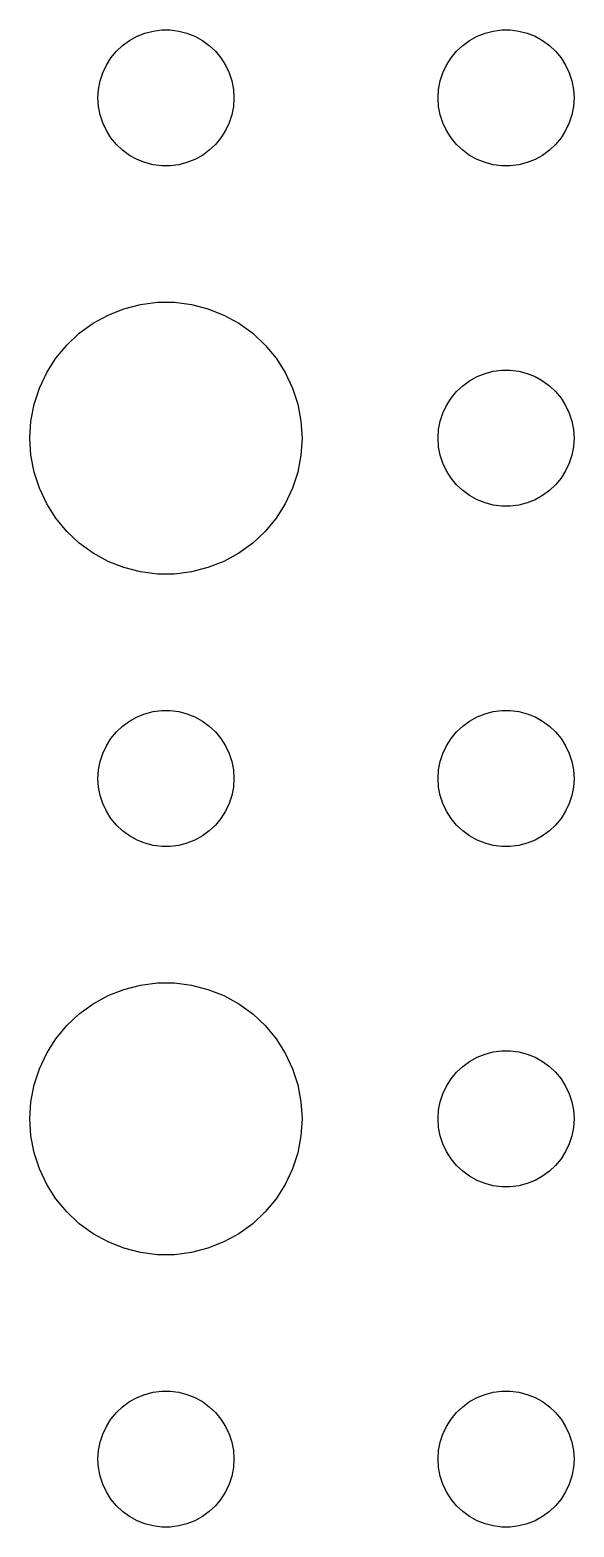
# Model space of a CAD drawing. Header units: metres. Extents: x -69 to 69, y -69 to 69.
# Drawn here: x -3 to 9, y -39 to -6 of the extents above; entities that cross this region are included whole.
import ezdxf

# ---------------------------------------------------------------- set-up
doc = ezdxf.new("R2010")
doc.units = ezdxf.units.M

msp = doc.modelspace()

# ---------------------------------------------------------------- linework, layer by layer
for p, q in [((-0.956131, -6.34422), (-0.803726, -6.23351)), ((-0.803726, -6.23351), (-0.638657, -6.14275)), ((-0.638657, -6.14275), (-0.463516, -6.07341)), ((-0.463516, -6.07341), (-0.281067, -6.02657)), ((-0.281067, -6.02657), (-0.094177, -6.00294)), ((-0.094177, -6.00294), (0.094177, -6.00294)), ((0.094177, -6.00294), (0.281067, -6.02657)), ((0.281067, -6.02657), (0.463516, -6.07341)), ((0.463516, -6.07341), (0.638657, -6.14275)), ((0.638657, -6.14275), (0.803726, -6.23351)), ((0.803726, -6.23351), (0.956131, -6.34422)), ((6.54385, -6.34422), (6.69626, -6.23351)), ((6.69626, -6.23351), (6.86133, -6.14275)), ((6.86133, -6.14275), (7.03647, -6.07341)), ((7.03647, -6.07341), (7.21892, -6.02657)), ((7.21892, -6.02657), (7.40581, -6.00294)), ((7.40581, -6.00294), (7.59418, -6.00294)), ((7.59418, -6.00294), (7.78107, -6.02657)), ((7.78107, -6.02657), (7.96352, -6.07341)), ((7.96352, -6.07341), (8.13866, -6.14275)), ((8.13866, -6.14275), (8.30373, -6.23351)), ((8.30373, -6.23351), (8.45613, -6.34422)), ((-1.21352, -6.61832), (-1.09344, -6.47318)), ((-1.09344, -6.47318), (-0.956131, -6.34422)), ((0.956131, -6.34422), (1.09344, -6.47318)), ((1.09344, -6.47318), (1.21352, -6.61832)), ((6.28647, -6.61832), (6.40654, -6.47318)), ((6.40654, -6.47318), (6.54385, -6.34422)), ((8.45613, -6.34422), (8.59344, -6.47318)), ((8.59344, -6.47318), (8.71352, -6.61832)), ((-1.39465, -6.9478), (-1.31445, -6.77736)), ((-1.31445, -6.77736), (-1.21352, -6.61832)), ((1.21352, -6.61832), (1.31445, -6.77736)), ((1.31445, -6.77736), (1.39465, -6.9478)), ((6.10533, -6.9478), (6.18553, -6.77736)), ((6.18553, -6.77736), (6.28647, -6.61832)), ((8.71352, -6.61832), (8.81445, -6.77736)), ((8.81445, -6.77736), (8.89465, -6.9478)), ((-1.48816, -7.312), (-1.45287, -7.12695)), ((-1.45287, -7.12695), (-1.39465, -6.9478)), ((1.39465, -6.9478), (1.45287, -7.12695)), ((1.45287, -7.12695), (1.48816, -7.312)), ((6.01183, -7.312), (6.04712, -7.12695)), ((6.04712, -7.12695), (6.10533, -6.9478)), ((8.89465, -6.9478), (8.95287, -7.12695)), ((8.95287, -7.12695), (8.98816, -7.312)), ((-1.5, -7.5), (-1.48816, -7.312)), ((-1.48816, -7.68799), (-1.5, -7.5)), ((1.48816, -7.312), (1.5, -7.5)), ((1.5, -7.5), (1.48816, -7.68799)), ((6, -7.5), (6.01183, -7.312)), ((6.01183, -7.68799), (6, -7.5)), ((8.98816, -7.312), (9, -7.5)), ((9, -7.5), (8.98816, -7.68799)), ((-1.45287, -7.87303), (-1.48816, -7.68799)), ((-1.39465, -8.05219), (-1.45287, -7.87303)), ((1.45287, -7.87303), (1.39465, -8.05219)), ((1.48816, -7.68799), (1.45287, -7.87303)), ((6.04712, -7.87303), (6.01183, -7.68799)), ((6.10533, -8.05219), (6.04712, -7.87303)), ((8.95287, -7.87303), (8.89465, -8.05219)), ((8.98816, -7.68799), (8.95287, -7.87303)), ((-1.31445, -8.22263), (-1.39465, -8.05219)), ((-1.21352, -8.38167), (-1.31445, -8.22263)), ((1.31445, -8.22263), (1.21352, -8.38167)), ((1.39465, -8.05219), (1.31445, -8.22263)), ((6.18553, -8.22263), (6.10533, -8.05219)), ((6.28647, -8.38167), (6.18553, -8.22263)), ((8.81445, -8.22263), (8.71352, -8.38167)), ((8.89465, -8.05219), (8.81445, -8.22263)), ((-1.09344, -8.52681), (-1.21352, -8.38167)), ((-0.956131, -8.65576), (-1.09344, -8.52681)), ((1.09344, -8.52681), (0.956131, -8.65576)), ((1.21352, -8.38167), (1.09344, -8.52681)), ((6.40654, -8.52681), (6.28647, -8.38167)), ((6.54385, -8.65576), (6.40654, -8.52681)), ((8.59344, -8.52681), (8.45613, -8.65576)), ((8.71352, -8.38167), (8.59344, -8.52681)), ((-0.803726, -8.76648), (-0.956131, -8.65576)), ((-0.638657, -8.85724), (-0.803726, -8.76648)), ((-0.463516, -8.92657), (-0.638657, -8.85724)), ((0.638657, -8.85724), (0.463516, -8.92657)), ((0.803726, -8.76648), (0.638657, -8.85724)), ((0.956131, -8.65576), (0.803726, -8.76648)), ((6.69626, -8.76648), (6.54385, -8.65576)), ((6.86133, -8.85724), (6.69626, -8.76648)), ((7.03647, -8.92657), (6.86133, -8.85724)), ((8.13866, -8.85724), (7.96352, -8.92657)), ((8.30373, -8.76648), (8.13866, -8.85724)), ((8.45613, -8.65576), (8.30373, -8.76648)), ((-0.281067, -8.97342), (-0.463516, -8.92657)), ((-0.094177, -8.99704), (-0.281067, -8.97342)), ((0.094177, -8.99704), (-0.094177, -8.99704)), ((0.281067, -8.97342), (0.094177, -8.99704)), ((0.463516, -8.92657), (0.281067, -8.97342)), ((7.21892, -8.97342), (7.03647, -8.92657)), ((7.40581, -8.99704), (7.21892, -8.97342)), ((7.59418, -8.99704), (7.40581, -8.99704)), ((7.78107, -8.97342), (7.59418, -8.99704)), ((7.96352, -8.92657), (7.78107, -8.97342)), ((-1.27733, -12.2855), (-0.927048, -12.1468)), ((-0.927048, -12.1468), (-0.562134, -12.0531)), ((-0.562134, -12.0531), (-0.18837, -12.0059)), ((-0.18837, -12.0059), (0.18837, -12.0059)), ((0.18837, -12.0059), (0.562134, -12.0531)), ((0.562134, -12.0531), (0.927048, -12.1468)), ((0.927048, -12.1468), (1.27733, -12.2855)), ((-1.91226, -12.6884), (-1.60747, -12.467)), ((-1.60747, -12.467), (-1.27733, -12.2855)), ((1.27733, -12.2855), (1.60747, -12.467)), ((1.60747, -12.467), (1.91226, -12.6884)), ((-2.1869, -12.9464), (-1.91226, -12.6884)), ((1.91226, -12.6884), (2.1869, -12.9464)), ((-2.42705, -13.2366), (-2.1869, -12.9464)), ((2.1869, -12.9464), (2.42705, -13.2366)), ((-2.62891, -13.5547), (-2.42705, -13.2366)), ((2.42705, -13.2366), (2.62891, -13.5547)), ((7.03647, -13.5734), (7.21892, -13.5266)), ((7.21892, -13.5266), (7.40581, -13.5029)), ((7.40581, -13.5029), (7.59418, -13.5029)), ((7.59418, -13.5029), (7.78107, -13.5266)), ((7.78107, -13.5266), (7.96352, -13.5734)), ((-2.78932, -13.8956), (-2.62891, -13.5547)), ((2.62891, -13.5547), (2.78932, -13.8956)), ((6.40654, -13.9732), (6.54385, -13.8442)), ((6.54385, -13.8442), (6.69626, -13.7335)), ((6.69626, -13.7335), (6.86133, -13.6427)), ((6.86133, -13.6427), (7.03647, -13.5734)), ((7.96352, -13.5734), (8.13866, -13.6427)), ((8.13866, -13.6427), (8.30373, -13.7335)), ((8.30373, -13.7335), (8.45613, -13.8442)), ((8.45613, -13.8442), (8.59344, -13.9732)), ((-2.90575, -14.2539), (-2.78932, -13.8956)), ((2.78932, -13.8956), (2.90575, -14.2539)), ((6.18553, -14.2774), (6.28647, -14.1183)), ((6.28647, -14.1183), (6.40654, -13.9732)), ((8.59344, -13.9732), (8.71352, -14.1183)), ((8.71352, -14.1183), (8.81445, -14.2774)), ((-2.97633, -14.624), (-2.90575, -14.2539)), ((2.90575, -14.2539), (2.97633, -14.624)), ((6.04712, -14.627), (6.10533, -14.4478)), ((6.10533, -14.4478), (6.18553, -14.2774)), ((8.81445, -14.2774), (8.89465, -14.4478)), ((8.89465, -14.4478), (8.95287, -14.627)), ((-3, -15), (-2.97633, -14.624)), ((2.97633, -14.624), (3, -15)), ((6, -15), (6.01183, -14.812)), ((6.01183, -14.812), (6.04712, -14.627)), ((8.95287, -14.627), (8.98816, -14.812)), ((8.98816, -14.812), (9, -15)), ((-2.97633, -15.376), (-3, -15)), ((3, -15), (2.97633, -15.376)), ((6.01183, -15.188), (6, -15)), ((9, -15), (8.98816, -15.188)), ((-2.90575, -15.7461), (-2.97633, -15.376)), ((2.97633, -15.376), (2.90575, -15.7461)), ((6.04712, -15.373), (6.01183, -15.188)), ((6.10533, -15.5522), (6.04712, -15.373)), ((8.95287, -15.373), (8.89465, -15.5522)), ((8.98816, -15.188), (8.95287, -15.373)), ((-2.78932, -16.1044), (-2.90575, -15.7461)), ((2.90575, -15.7461), (2.78932, -16.1044)), ((6.18553, -15.7226), (6.10533, -15.5522)), ((6.28647, -15.8817), (6.18553, -15.7226)), ((8.81445, -15.7226), (8.71352, -15.8817)), ((8.89465, -15.5522), (8.81445, -15.7226)), ((-2.62891, -16.4453), (-2.78932, -16.1044)), ((2.78932, -16.1044), (2.62891, -16.4453)), ((6.40654, -16.0268), (6.28647, -15.8817)), ((6.54385, -16.1558), (6.40654, -16.0268)), ((6.69626, -16.2665), (6.54385, -16.1558)), ((8.45613, -16.1558), (8.30373, -16.2665)), ((8.59344, -16.0268), (8.45613, -16.1558)), ((8.71352, -15.8817), (8.59344, -16.0268)), ((-2.42705, -16.7634), (-2.62891, -16.4453)), ((2.62891, -16.4453), (2.42705, -16.7634)), ((6.86133, -16.3572), (6.69626, -16.2665)), ((7.03647, -16.4266), (6.86133, -16.3572)), ((7.21892, -16.4734), (7.03647, -16.4266)), ((7.40581, -16.497), (7.21892, -16.4734)), ((7.59418, -16.497), (7.40581, -16.497)), ((7.78107, -16.4734), (7.59418, -16.497)), ((7.96352, -16.4266), (7.78107, -16.4734)), ((8.13866, -16.3572), (7.96352, -16.4266)), ((8.30373, -16.2665), (8.13866, -16.3572)), ((-2.1869, -17.0536), (-2.42705, -16.7634)), ((2.42705, -16.7634), (2.1869, -17.0536)), ((-1.91226, -17.3115), (-2.1869, -17.0536)), ((2.1869, -17.0536), (1.91226, -17.3115)), ((-1.60747, -17.533), (-1.91226, -17.3115)), ((1.91226, -17.3115), (1.60747, -17.533)), ((-1.27733, -17.7145), (-1.60747, -17.533)), ((-0.927048, -17.8532), (-1.27733, -17.7145)), ((1.27733, -17.7145), (0.927048, -17.8532)), ((1.60747, -17.533), (1.27733, -17.7145)), ((-0.562134, -17.9469), (-0.927048, -17.8532)), ((-0.18837, -17.9941), (-0.562134, -17.9469)), ((0.18837, -17.9941), (-0.18837, -17.9941)), ((0.562134, -17.9469), (0.18837, -17.9941)), ((0.927048, -17.8532), (0.562134, -17.9469)), ((-0.638657, -21.1427), (-0.463516, -21.0734)), ((-0.463516, -21.0734), (-0.281067, -21.0266)), ((-0.281067, -21.0266), (-0.094177, -21.003)), ((-0.094177, -21.003), (0.094177, -21.003)), ((0.094177, -21.003), (0.281067, -21.0266)), ((0.281067, -21.0266), (0.463516, -21.0734)), ((0.463516, -21.0734), (0.638657, -21.1427)), ((6.86133, -21.1427), (7.03647, -21.0734)), ((7.03647, -21.0734), (7.21892, -21.0266)), ((7.21892, -21.0266), (7.40581, -21.003)), ((7.40581, -21.003), (7.59418, -21.003)), ((7.59418, -21.003), (7.78107, -21.0266)), ((7.78107, -21.0266), (7.96352, -21.0734)), ((7.96352, -21.0734), (8.13866, -21.1427)), ((-1.09344, -21.4732), (-0.956131, -21.3442)), ((-0.956131, -21.3442), (-0.803726, -21.2335)), ((-0.803726, -21.2335), (-0.638657, -21.1427)), ((0.638657, -21.1427), (0.803726, -21.2335)), ((0.803726, -21.2335), (0.956131, -21.3442)), ((0.956131, -21.3442), (1.09344, -21.4732)), ((6.40654, -21.4732), (6.54385, -21.3442)), ((6.54385, -21.3442), (6.69626, -21.2335)), ((6.69626, -21.2335), (6.86133, -21.1427)), ((8.13866, -21.1427), (8.30373, -21.2335)), ((8.30373, -21.2335), (8.45613, -21.3442)), ((8.45613, -21.3442), (8.59344, -21.4732)), ((-1.31445, -21.7774), (-1.21352, -21.6183)), ((-1.21352, -21.6183), (-1.09344, -21.4732)), ((1.09344, -21.4732), (1.21352, -21.6183)), ((1.21352, -21.6183), (1.31445, -21.7774)), ((6.18553, -21.7774), (6.28647, -21.6183)), ((6.28647, -21.6183), (6.40654, -21.4732)), ((8.59344, -21.4732), (8.71352, -21.6183)), ((8.71352, -21.6183), (8.81445, -21.7774)), ((-1.45287, -22.127), (-1.39465, -21.9478)), ((-1.39465, -21.9478), (-1.31445, -21.7774)), ((1.31445, -21.7774), (1.39465, -21.9478)), ((1.39465, -21.9478), (1.45287, -22.127)), ((6.04712, -22.127), (6.10533, -21.9478)), ((6.10533, -21.9478), (6.18553, -21.7774)), ((8.81445, -21.7774), (8.89465, -21.9478)), ((8.89465, -21.9478), (8.95287, -22.127)), ((-1.5, -22.5), (-1.48816, -22.312)), ((-1.48816, -22.312), (-1.45287, -22.127)), ((1.45287, -22.127), (1.48816, -22.312)), ((1.48816, -22.312), (1.5, -22.5)), ((6, -22.5), (6.01183, -22.312)), ((6.01183, -22.312), (6.04712, -22.127)), ((8.95287, -22.127), (8.98816, -22.312)), ((8.98816, -22.312), (9, -22.5)), ((-1.48816, -22.688), (-1.5, -22.5)), ((-1.45287, -22.873), (-1.48816, -22.688)), ((1.48816, -22.688), (1.45287, -22.873)), ((1.5, -22.5), (1.48816, -22.688)), ((6.01183, -22.688), (6, -22.5)), ((6.04712, -22.873), (6.01183, -22.688)), ((8.98816, -22.688), (8.95287, -22.873)), ((9, -22.5), (8.98816, -22.688)), ((-1.39465, -23.0522), (-1.45287, -22.873)), ((-1.31445, -23.2226), (-1.39465, -23.0522)), ((1.39465, -23.0522), (1.31445, -23.2226)), ((1.45287, -22.873), (1.39465, -23.0522)), ((6.10533, -23.0522), (6.04712, -22.873)), ((6.18553, -23.2226), (6.10533, -23.0522)), ((8.89465, -23.0522), (8.81445, -23.2226)), ((8.95287, -22.873), (8.89465, -23.0522)), ((-1.21352, -23.3817), (-1.31445, -23.2226)), ((-1.09344, -23.5268), (-1.21352, -23.3817)), ((1.21352, -23.3817), (1.09344, -23.5268)), ((1.31445, -23.2226), (1.21352, -23.3817)), ((6.28647, -23.3817), (6.18553, -23.2226)), ((6.40654, -23.5268), (6.28647, -23.3817)), ((8.71352, -23.3817), (8.59344, -23.5268)), ((8.81445, -23.2226), (8.71352, -23.3817)), ((-0.956131, -23.6558), (-1.09344, -23.5268)), ((-0.803726, -23.7665), (-0.956131, -23.6558)), ((0.956131, -23.6558), (0.803726, -23.7665)), ((1.09344, -23.5268), (0.956131, -23.6558)), ((6.54385, -23.6558), (6.40654, -23.5268)), ((6.69626, -23.7665), (6.54385, -23.6558)), ((8.45613, -23.6558), (8.30373, -23.7665)), ((8.59344, -23.5268), (8.45613, -23.6558)), ((-0.638657, -23.8572), (-0.803726, -23.7665)), ((-0.463516, -23.9266), (-0.638657, -23.8572)), ((-0.281067, -23.9734), (-0.463516, -23.9266)), ((-0.094177, -23.997), (-0.281067, -23.9734)), ((0.094177, -23.997), (-0.094177, -23.997)), ((0.281067, -23.9734), (0.094177, -23.997)), ((0.463516, -23.9266), (0.281067, -23.9734)), ((0.638657, -23.8572), (0.463516, -23.9266)), ((0.803726, -23.7665), (0.638657, -23.8572)), ((6.86133, -23.8572), (6.69626, -23.7665)), ((7.03647, -23.9266), (6.86133, -23.8572)), ((7.21892, -23.9734), (7.03647, -23.9266)), ((7.40581, -23.997), (7.21892, -23.9734)), ((7.59418, -23.997), (7.40581, -23.997)), ((7.78107, -23.9734), (7.59418, -23.997)), ((7.96352, -23.9266), (7.78107, -23.9734)), ((8.13866, -23.8572), (7.96352, -23.9266)), ((8.30373, -23.7665), (8.13866, -23.8572)), ((-0.927048, -27.1468), (-0.562134, -27.0531)), ((-0.562134, -27.0531), (-0.18837, -27.0059)), ((-0.18837, -27.0059), (0.18837, -27.0059)), ((0.18837, -27.0059), (0.562134, -27.0531)), ((0.562134, -27.0531), (0.927048, -27.1468)), ((-1.60747, -27.467), (-1.27733, -27.2855)), ((-1.27733, -27.2855), (-0.927048, -27.1468)), ((0.927048, -27.1468), (1.27733, -27.2855)), ((1.27733, -27.2855), (1.60747, -27.467)), ((-2.1869, -27.9464), (-1.91226, -27.6884)), ((-1.91226, -27.6884), (-1.60747, -27.467)), ((1.60747, -27.467), (1.91226, -27.6884)), ((1.91226, -27.6884), (2.1869, -27.9464)), ((-2.42705, -28.2366), (-2.1869, -27.9464)), ((2.1869, -27.9464), (2.42705, -28.2366)), ((-2.62891, -28.5547), (-2.42705, -28.2366)), ((2.42705, -28.2366), (2.62891, -28.5547)), ((-2.78932, -28.8956), (-2.62891, -28.5547)), ((2.62891, -28.5547), (2.78932, -28.8956)), ((6.69626, -28.7335), (6.86133, -28.6427)), ((6.86133, -28.6427), (7.03647, -28.5734)), ((7.03647, -28.5734), (7.21892, -28.5266)), ((7.21892, -28.5266), (7.40581, -28.503)), ((7.40581, -28.503), (7.59418, -28.503)), ((7.59418, -28.503), (7.78107, -28.5266)), ((7.78107, -28.5266), (7.96352, -28.5734)), ((7.96352, -28.5734), (8.13866, -28.6427)), ((8.13866, -28.6427), (8.30373, -28.7335)), ((-2.90575, -29.2539), (-2.78932, -28.8956)), ((2.78932, -28.8956), (2.90575, -29.2539)), ((6.28647, -29.1183), (6.40654, -28.9732)), ((6.40654, -28.9732), (6.54385, -28.8442)), ((6.54385, -28.8442), (6.69626, -28.7335)), ((8.30373, -28.7335), (8.45613, -28.8442)), ((8.45613, -28.8442), (8.59344, -28.9732)), ((8.59344, -28.9732), (8.71352, -29.1183)), ((-2.97633, -29.624), (-2.90575, -29.2539)), ((2.90575, -29.2539), (2.97633, -29.624)), ((6.10533, -29.4478), (6.18553, -29.2774)), ((6.18553, -29.2774), (6.28647, -29.1183)), ((8.71352, -29.1183), (8.81445, -29.2774)), ((8.81445, -29.2774), (8.89465, -29.4478)), ((-3, -30), (-2.97633, -29.624)), ((2.97633, -29.624), (3, -30)), ((6.01183, -29.812), (6.04712, -29.627)), ((6.04712, -29.627), (6.10533, -29.4478)), ((8.89465, -29.4478), (8.95287, -29.627)), ((8.95287, -29.627), (8.98816, -29.812)), ((-2.97633, -30.376), (-3, -30)), ((3, -30), (2.97633, -30.376)), ((6, -30), (6.01183, -29.812)), ((6.01183, -30.188), (6, -30)), ((8.98816, -29.812), (9, -30)), ((9, -30), (8.98816, -30.188)), ((6.04712, -30.373), (6.01183, -30.188)), ((8.98816, -30.188), (8.95287, -30.373)), ((-2.90575, -30.7461), (-2.97633, -30.376)), ((2.97633, -30.376), (2.90575, -30.7461)), ((6.10533, -30.5522), (6.04712, -30.373)), ((6.18553, -30.7226), (6.10533, -30.5522)), ((8.89465, -30.5522), (8.81445, -30.7226)), ((8.95287, -30.373), (8.89465, -30.5522)), ((-2.78932, -31.1044), (-2.90575, -30.7461)), ((2.90575, -30.7461), (2.78932, -31.1044)), ((6.28647, -30.8817), (6.18553, -30.7226)), ((6.40654, -31.0268), (6.28647, -30.8817)), ((8.71352, -30.8817), (8.59344, -31.0268)), ((8.81445, -30.7226), (8.71352, -30.8817)), ((-2.62891, -31.4453), (-2.78932, -31.1044)), ((2.78932, -31.1044), (2.62891, -31.4453)), ((6.54385, -31.1558), (6.40654, -31.0268)), ((6.69626, -31.2665), (6.54385, -31.1558)), ((6.86133, -31.3572), (6.69626, -31.2665)), ((8.30373, -31.2665), (8.13866, -31.3572)), ((8.45613, -31.1558), (8.30373, -31.2665)), ((8.59344, -31.0268), (8.45613, -31.1558)), ((-2.42705, -31.7634), (-2.62891, -31.4453)), ((2.62891, -31.4453), (2.42705, -31.7634)), ((7.03647, -31.4266), (6.86133, -31.3572)), ((7.21892, -31.4734), (7.03647, -31.4266)), ((7.40581, -31.497), (7.21892, -31.4734)), ((7.59418, -31.497), (7.40581, -31.497)), ((7.78107, -31.4734), (7.59418, -31.497)), ((7.96352, -31.4266), (7.78107, -31.4734)), ((8.13866, -31.3572), (7.96352, -31.4266)), ((-2.1869, -32.0536), (-2.42705, -31.7634)), ((2.42705, -31.7634), (2.1869, -32.0536)), ((-1.91226, -32.3115), (-2.1869, -32.0536)), ((-1.60747, -32.533), (-1.91226, -32.3115)), ((1.91226, -32.3115), (1.60747, -32.533)), ((2.1869, -32.0536), (1.91226, -32.3115)), ((-1.27733, -32.7145), (-1.60747, -32.533)), ((1.60747, -32.533), (1.27733, -32.7145)), ((-0.927048, -32.8532), (-1.27733, -32.7145)), ((-0.562134, -32.9469), (-0.927048, -32.8532)), ((-0.18837, -32.9941), (-0.562134, -32.9469)), ((0.562134, -32.9469), (0.18837, -32.9941)), ((0.927048, -32.8532), (0.562134, -32.9469)), ((1.27733, -32.7145), (0.927048, -32.8532)), ((0.18837, -32.9941), (-0.18837, -32.9941)), ((-0.956131, -36.3442), (-0.803726, -36.2335)), ((-0.803726, -36.2335), (-0.638657, -36.1428)), ((-0.638657, -36.1428), (-0.463516, -36.0734)), ((-0.463516, -36.0734), (-0.281067, -36.0266)), ((-0.281067, -36.0266), (-0.094177, -36.003)), ((-0.094177, -36.003), (0.094177, -36.003)), ((0.094177, -36.003), (0.281067, -36.0266)), ((0.281067, -36.0266), (0.463516, -36.0734)), ((0.463516, -36.0734), (0.638657, -36.1428)), ((0.638657, -36.1428), (0.803726, -36.2335)), ((0.803726, -36.2335), (0.956131, -36.3442)), ((6.54385, -36.3442), (6.69626, -36.2335)), ((6.69626, -36.2335), (6.86133, -36.1428)), ((6.86133, -36.1428), (7.03647, -36.0734)), ((7.03647, -36.0734), (7.21892, -36.0266)), ((7.21892, -36.0266), (7.40581, -36.003)), ((7.40581, -36.003), (7.59418, -36.003)), ((7.59418, -36.003), (7.78107, -36.0266)), ((7.78107, -36.0266), (7.96352, -36.0734)), ((7.96352, -36.0734), (8.13866, -36.1428)), ((8.13866, -36.1428), (8.30373, -36.2335)), ((8.30373, -36.2335), (8.45613, -36.3442)), ((-1.31445, -36.7774), (-1.21352, -36.6183)), ((-1.21352, -36.6183), (-1.09344, -36.4732)), ((-1.09344, -36.4732), (-0.956131, -36.3442)), ((0.956131, -36.3442), (1.09344, -36.4732)), ((1.09344, -36.4732), (1.21352, -36.6183)), ((1.21352, -36.6183), (1.31445, -36.7774)), ((6.18553, -36.7774), (6.28647, -36.6183)), ((6.28647, -36.6183), (6.40654, -36.4732)), ((6.40654, -36.4732), (6.54385, -36.3442)), ((8.45613, -36.3442), (8.59344, -36.4732)), ((8.59344, -36.4732), (8.71352, -36.6183)), ((8.71352, -36.6183), (8.81445, -36.7774)), ((-1.45287, -37.127), (-1.39465, -36.9478)), ((-1.39465, -36.9478), (-1.31445, -36.7774)), ((1.31445, -36.7774), (1.39465, -36.9478)), ((1.39465, -36.9478), (1.45287, -37.127)), ((6.04712, -37.127), (6.10533, -36.9478)), ((6.10533, -36.9478), (6.18553, -36.7774)), ((8.81445, -36.7774), (8.89465, -36.9478)), ((8.89465, -36.9478), (8.95287, -37.127)), ((-1.48816, -37.312), (-1.45287, -37.127)), ((1.45287, -37.127), (1.48816, -37.312)), ((6.01183, -37.312), (6.04712, -37.127)), ((8.95287, -37.127), (8.98816, -37.312)), ((-1.5, -37.5), (-1.48816, -37.312)), ((-1.48816, -37.688), (-1.5, -37.5)), ((1.48816, -37.312), (1.5, -37.5)), ((1.5, -37.5), (1.48816, -37.688)), ((6, -37.5), (6.01183, -37.312)), ((6.01183, -37.688), (6, -37.5)), ((8.98816, -37.312), (9, -37.5)), ((9, -37.5), (8.98816, -37.688)), ((-1.45287, -37.873), (-1.48816, -37.688)), ((-1.39465, -38.0522), (-1.45287, -37.873)), ((1.45287, -37.873), (1.39465, -38.0522)), ((1.48816, -37.688), (1.45287, -37.873)), ((6.04712, -37.873), (6.01183, -37.688)), ((6.10533, -38.0522), (6.04712, -37.873)), ((8.95287, -37.873), (8.89465, -38.0522)), ((8.98816, -37.688), (8.95287, -37.873)), ((-1.31445, -38.2226), (-1.39465, -38.0522)), ((-1.21352, -38.3817), (-1.31445, -38.2226)), ((1.31445, -38.2226), (1.21352, -38.3817)), ((1.39465, -38.0522), (1.31445, -38.2226)), ((6.18553, -38.2226), (6.10533, -38.0522)), ((6.28647, -38.3817), (6.18553, -38.2226)), ((8.81445, -38.2226), (8.71352, -38.3817)), ((8.89465, -38.0522), (8.81445, -38.2226)), ((-1.09344, -38.5268), (-1.21352, -38.3817)), ((-0.956131, -38.6558), (-1.09344, -38.5268)), ((1.09344, -38.5268), (0.956131, -38.6558)), ((1.21352, -38.3817), (1.09344, -38.5268)), ((6.40654, -38.5268), (6.28647, -38.3817)), ((6.54385, -38.6558), (6.40654, -38.5268)), ((8.59344, -38.5268), (8.45613, -38.6558)), ((8.71352, -38.3817), (8.59344, -38.5268)), ((-0.803726, -38.7665), (-0.956131, -38.6558)), ((-0.638657, -38.8572), (-0.803726, -38.7665)), ((-0.463516, -38.9266), (-0.638657, -38.8572)), ((-0.281067, -38.9734), (-0.463516, -38.9266)), ((0.463516, -38.9266), (0.281067, -38.9734)), ((0.638657, -38.8572), (0.463516, -38.9266)), ((0.803726, -38.7665), (0.638657, -38.8572)), ((0.956131, -38.6558), (0.803726, -38.7665)), ((6.69626, -38.7665), (6.54385, -38.6558)), ((6.86133, -38.8572), (6.69626, -38.7665)), ((7.03647, -38.9266), (6.86133, -38.8572)), ((7.21892, -38.9734), (7.03647, -38.9266)), ((7.96352, -38.9266), (7.78107, -38.9734)), ((8.13866, -38.8572), (7.96352, -38.9266)), ((8.30373, -38.7665), (8.13866, -38.8572)), ((8.45613, -38.6558), (8.30373, -38.7665)), ((-0.094177, -38.997), (-0.281067, -38.9734)), ((0.094177, -38.997), (-0.094177, -38.997)), ((0.281067, -38.9734), (0.094177, -38.997)), ((7.40581, -38.997), (7.21892, -38.9734)), ((7.59418, -38.997), (7.40581, -38.997)), ((7.78107, -38.9734), (7.59418, -38.997))]:
    msp.add_line(p, q)

doc.saveas('drawing.dxf')
